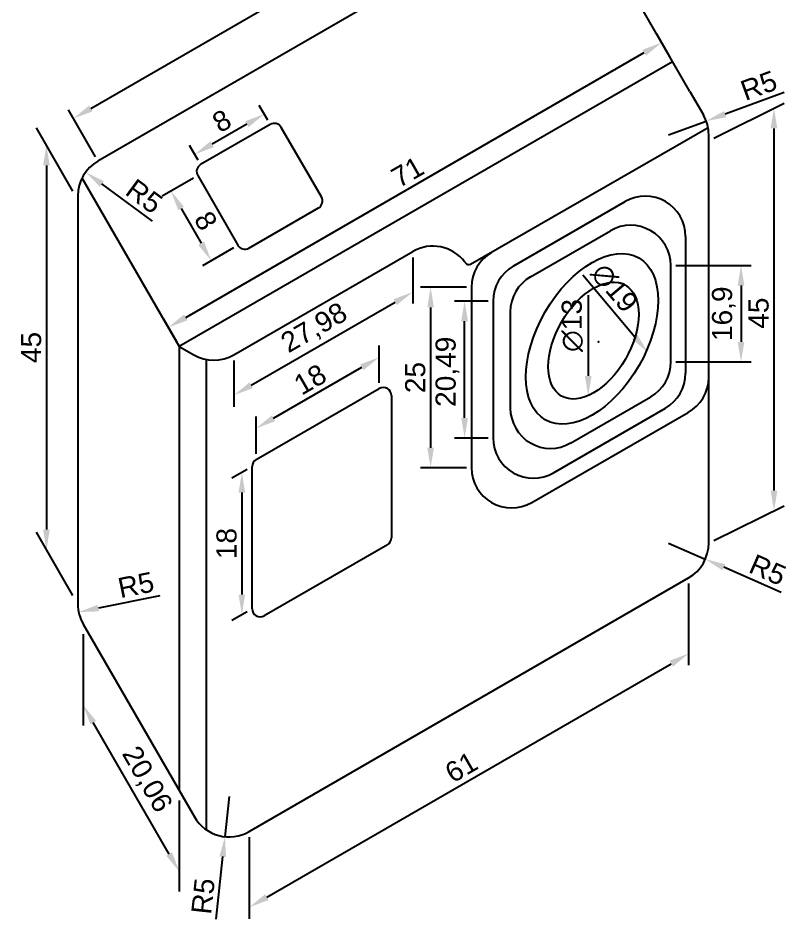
# Model space of a CAD drawing. Header units: millimetres. Extents: x 2170 to 2325, y 1655 to 1882.
# Drawn here: x 2229 to 2324.8, y 1654.5 to 1766.6 of the extents above; entities that cross this region are included whole.
import ezdxf

# ---------------------------------------------------------------- set-up
doc = ezdxf.new("R2010")
doc.units = ezdxf.units.MM
doc.styles.get("Standard").update_dxf_attribs({"font": 'arial.ttf'})
doc.dimstyles.new('ISO-25', dxfattribs={"dimtxt": 2.5, "dimasz": 2.5, "dimexe": 1.25, "dimexo": 0.625, "dimtad": 1, "dimtxsty": 'Standard', "dimcen": 2.5, "dimadec": 0, "dimazin": 0, "dimtfac": 1, "dimtmove": 0, "dimatfit": 3, "dimfxl": 1, "dimarcsym": 0})

# ---------------------------------------------------------------- blocks, each defined once
blk = doc.blocks.new('*D71')
at = {"color": 0, "lineweight": -2, "transparency": 16777216}
for p, q in [((2293.32, 1780.91), (2289.95, 1786.75)), ((2238.08, 1755.36), (2288.41, 1784.42)), ((2238.66, 1749.35), (2235.29, 1755.2))]:
    blk.add_line(p, q, dxfattribs=at)
at = {"color": 0, "transparency": 16777216}
for points in [[(2288.2, 1784.78), (2288.62, 1784.06), (2290.57, 1785.67)], [(2237.87, 1755.72), (2238.29, 1755), (2235.91, 1754.11)]]:
    blk.add_solid(points, dxfattribs=at)
at = {"layer": 'Defpoints', "color": 0, "transparency": 16777216}
for p in [(2290.57, 1785.67), (2293.63, 1780.37, -7470.32), (2238.97, 1748.81, -7470.32)]:
    blk.add_point(p, dxfattribs=at)
at = {"color": 0, "transparency": 16777216, "insert": (2262.29, 1771.54), "char_height": 2.5, "attachment_point": 5, "rotation": 30}
blk.add_mtext('61', dxfattribs=at)
blk = doc.blocks.new('*D108')
at = {"color": 0, "lineweight": -2, "transparency": 16777216}
for p, q in [((2310.15, 1761.76), (2308.49, 1764.64)), ((2249.9, 1729.38), (2306.95, 1762.31)), ((2248.77, 1726.32), (2247.11, 1729.21))]:
    blk.add_line(p, q, dxfattribs=at)
at = {"color": 0, "transparency": 16777216}
for points in [[(2306.74, 1762.67), (2307.15, 1761.95), (2309.11, 1763.56)], [(2249.69, 1729.74), (2250.11, 1729.01), (2247.73, 1728.13)]]:
    blk.add_solid(points, dxfattribs=at)
at = {"layer": 'Defpoints', "color": 0, "transparency": 16777216}
for p in [(2309.11, 1763.56), (2310.46, 1761.22, -7470.32), (2249.09, 1725.78, -7470.32)]:
    blk.add_point(p, dxfattribs=at)
at = {"color": 0, "transparency": 16777216, "insert": (2277.48, 1747.47), "char_height": 2.5, "attachment_point": 5, "rotation": 30}
blk.add_mtext('71', dxfattribs=at)
blk = doc.blocks.new('*D109')
at = {"color": 0, "lineweight": -2, "transparency": 16777216}
for p, q in [((2235.85, 1745.09), (2231.31, 1752.94)), ((2232.56, 1748.28), (2232.56, 1702.98)), ((2235.85, 1694.79), (2231.31, 1702.65))]:
    blk.add_line(p, q, dxfattribs=at)
at = {"color": 0, "transparency": 16777216}
for points in [[(2232.15, 1748.28), (2232.98, 1748.28), (2232.56, 1750.78)], [(2232.15, 1702.98), (2232.98, 1702.98), (2232.56, 1700.48)]]:
    blk.add_solid(points, dxfattribs=at)
at = {"layer": 'Defpoints', "color": 0, "transparency": 16777216}
for p in [(2236.47, 1744, -7470.32), (2232.56, 1700.48), (2236.47, 1693.71, -7470.32)]:
    blk.add_point(p, dxfattribs=at)
at = {"color": 0, "transparency": 16777216, "insert": (2230.67, 1725.63), "char_height": 2.5, "attachment_point": 5, "rotation": 90}
blk.add_mtext('45', dxfattribs=at)
blk = doc.blocks.new('*D110')
at = {"color": 0, "lineweight": -2, "transparency": 16777216}
for p, q in [((2237.14, 1689.96), (2237.14, 1678.63)), ((2247.84, 1662.61), (2238.39, 1678.97)), ((2249.09, 1669.28), (2249.09, 1657.95))]:
    blk.add_line(p, q, dxfattribs=at)
at = {"color": 0, "transparency": 16777216}
for points in [[(2238.76, 1679.17), (2238.03, 1678.76), (2237.14, 1681.13)], [(2248.2, 1662.82), (2247.47, 1662.41), (2249.09, 1660.45)]]:
    blk.add_solid(points, dxfattribs=at)
at = {"layer": 'Defpoints', "color": 0, "transparency": 16777216}
for p in [(2237.14, 1691.21, -7470.32), (2237.14, 1681.13), (2249.09, 1670.53, -7470.32)]:
    blk.add_point(p, dxfattribs=at)
at = {"color": 0, "transparency": 16777216, "insert": (2244.96, 1671.85), "char_height": 2.5, "attachment_point": 5, "rotation": 300}
blk.add_mtext('20,06', dxfattribs=at)
blk = doc.blocks.new('*D114')
at = {"color": 0, "lineweight": -2, "transparency": 16777216}
for p, q in [((2260.09, 1753.92), (2259.04, 1755.75)), ((2257.5, 1753.41), (2253.17, 1750.91)), ((2251.43, 1748.92), (2250.38, 1750.75))]:
    blk.add_line(p, q, dxfattribs=at)
at = {"color": 0, "transparency": 16777216}
for points in [[(2257.29, 1753.78), (2257.71, 1753.05), (2259.67, 1754.66)], [(2252.96, 1751.28), (2253.38, 1750.55), (2251.01, 1749.66)]]:
    blk.add_solid(points, dxfattribs=at)
at = {"layer": 'Defpoints', "color": 0, "transparency": 16777216}
for p in [(2260.41, 1753.38, -7470.32), (2251.01, 1749.66), (2251.75, 1748.38, -7470.32)]:
    blk.add_point(p, dxfattribs=at)
at = {"color": 0, "transparency": 16777216, "insert": (2254.38, 1753.81), "char_height": 2.5, "attachment_point": 5, "rotation": 30}
blk.add_mtext('8', dxfattribs=at)
blk = doc.blocks.new('*D67')
at = {"color": 0, "lineweight": -2, "transparency": 16777216}
for p, q in [((2250.84, 1746.7), (2246.98, 1744.47)), ((2249.31, 1742.93), (2251.81, 1738.6)), ((2255.84, 1738.04), (2251.98, 1735.81))]:
    blk.add_line(p, q, dxfattribs=at)
at = {"color": 0, "transparency": 16777216}
for points in [[(2249.67, 1743.14), (2248.95, 1742.72), (2248.06, 1745.1)], [(2252.17, 1738.81), (2251.45, 1738.39), (2253.06, 1736.44)]]:
    blk.add_solid(points, dxfattribs=at)
at = {"layer": 'Defpoints', "color": 0, "transparency": 16777216}
for p in [(2251.38, 1747.01, -7470.32), (2256.38, 1738.35, -7470.32), (2253.06, 1736.44)]:
    blk.add_point(p, dxfattribs=at)
at = {"color": 0, "transparency": 16777216, "insert": (2252.39, 1741.39), "char_height": 2.5, "attachment_point": 5, "rotation": 300}
blk.add_mtext('8', dxfattribs=at)
blk = doc.blocks.new('*D115')
at = {"color": 0, "lineweight": -2, "transparency": 16777216}
for p, q in [((2273.98, 1721.25), (2273.98, 1725.87)), ((2260.83, 1716.83), (2271.82, 1723.18)), ((2258.66, 1712.4), (2258.66, 1717.03))]:
    blk.add_line(p, q, dxfattribs=at)
at = {"color": 0, "transparency": 16777216}
for points in [[(2271.61, 1723.54), (2272.02, 1722.82), (2273.98, 1724.43)], [(2260.62, 1717.19), (2261.03, 1716.47), (2258.66, 1715.58)]]:
    blk.add_solid(points, dxfattribs=at)
at = {"layer": 'Defpoints', "color": 0, "transparency": 16777216}
for p in [(2273.98, 1724.43), (2273.98, 1720.53, -7470.32), (2258.66, 1711.68, -7470.32)]:
    blk.add_point(p, dxfattribs=at)
at = {"color": 0, "transparency": 16777216, "insert": (2265.37, 1721.65), "char_height": 2.5, "attachment_point": 5, "rotation": 30}
blk.add_mtext('18', dxfattribs=at)
blk = doc.blocks.new('*D116')
at = {"color": 0, "lineweight": -2, "transparency": 16777216}
for p, q in [((2257.54, 1710.46), (2255.63, 1709.38)), ((2256.88, 1707.59), (2256.88, 1694.9)), ((2257.54, 1692.77), (2255.63, 1691.69))]:
    blk.add_line(p, q, dxfattribs=at)
at = {"color": 0, "transparency": 16777216}
for points in [[(2256.46, 1707.59), (2257.29, 1707.59), (2256.88, 1710.09)], [(2256.46, 1694.9), (2257.29, 1694.9), (2256.88, 1692.4)]]:
    blk.add_solid(points, dxfattribs=at)
at = {"layer": 'Defpoints', "color": 0, "transparency": 16777216}
for p in [(2258.16, 1710.81, -7470.32), (2256.88, 1692.4), (2258.16, 1693.12, -7470.32)]:
    blk.add_point(p, dxfattribs=at)
at = {"color": 0, "transparency": 16777216, "insert": (2254.98, 1701.24), "char_height": 2.5, "attachment_point": 5, "rotation": 90}
blk.add_mtext('18', dxfattribs=at)
blk = doc.blocks.new('*D117')
at = {"color": 0, "lineweight": -2, "transparency": 16777216}
for p, q in [((2315.59, 1751.68), (2324.33, 1756.01)), ((2323.08, 1752.89), (2323.08, 1707.83)), ((2315.59, 1701.62), (2324.33, 1705.95))]:
    blk.add_line(p, q, dxfattribs=at)
at = {"color": 0, "transparency": 16777216}
for points in [[(2322.66, 1752.89), (2323.5, 1752.89), (2323.08, 1755.39)], [(2322.66, 1707.83), (2323.5, 1707.83), (2323.08, 1705.33)]]:
    blk.add_solid(points, dxfattribs=at)
at = {"layer": 'Defpoints', "color": 0, "transparency": 16777216}
for p in [(2314.96, 1751.37, -7470.32), (2323.08, 1705.33), (2314.96, 1701.31, -7470.32)]:
    blk.add_point(p, dxfattribs=at)
at = {"color": 0, "transparency": 16777216, "insert": (2321.18, 1729.9), "char_height": 2.5, "attachment_point": 5, "rotation": 90}
blk.add_mtext('45', dxfattribs=at)
blk = doc.blocks.new('*D118')
at = {"color": 0, "lineweight": -2, "transparency": 16777216}
for p, q in [((2312.46, 1696.26), (2312.46, 1686.11)), ((2259.97, 1657.25), (2310.3, 1686.3)), ((2257.8, 1664.7), (2257.8, 1654.55))]:
    blk.add_line(p, q, dxfattribs=at)
at = {"color": 0, "transparency": 16777216}
for points in [[(2310.09, 1686.67), (2310.51, 1685.94), (2312.46, 1687.55)], [(2259.76, 1657.61), (2260.18, 1656.89), (2257.8, 1656)]]:
    blk.add_solid(points, dxfattribs=at)
at = {"layer": 'Defpoints', "color": 0, "transparency": 16777216}
for p in [(2312.46, 1696.98, -7470.32), (2312.46, 1687.55), (2257.8, 1665.43, -7470.32)]:
    blk.add_point(p, dxfattribs=at)
at = {"color": 0, "transparency": 16777216, "insert": (2284.18, 1673.42), "char_height": 2.5, "attachment_point": 5, "rotation": 30}
blk.add_mtext('61', dxfattribs=at)
blk = doc.blocks.new('*D68')
at = {"color": 0, "lineweight": -2, "transparency": 16777216}
for p, q in [((2278.13, 1736.84), (2278.13, 1731.09)), ((2258.05, 1720.94), (2275.96, 1731.28)), ((2255.88, 1724), (2255.88, 1718.25))]:
    blk.add_line(p, q, dxfattribs=at)
at = {"color": 0, "transparency": 16777216}
for points in [[(2275.76, 1731.64), (2276.17, 1730.92), (2278.13, 1732.53)], [(2257.84, 1721.3), (2258.26, 1720.58), (2255.88, 1719.69)]]:
    blk.add_solid(points, dxfattribs=at)
at = {"layer": 'Defpoints', "color": 0, "transparency": 16777216}
for p in [(2278.13, 1737.57, -7470.32), (2278.13, 1732.53), (2255.88, 1724.72, -7470.32)]:
    blk.add_point(p, dxfattribs=at)
at = {"color": 0, "transparency": 16777216, "insert": (2265.94, 1727.95), "char_height": 2.5, "attachment_point": 5, "rotation": 30}
blk.add_mtext('27,98', dxfattribs=at)
blk = doc.blocks.new('*D120')
at = {"color": 0, "lineweight": -2, "transparency": 16777216}
for p, q in [((2284.81, 1733.12), (2279.11, 1733.12)), ((2280.36, 1730.62), (2280.36, 1713.17)), ((2284.81, 1710.67), (2279.11, 1710.67))]:
    blk.add_line(p, q, dxfattribs=at)
at = {"color": 0, "transparency": 16777216}
for points in [[(2279.95, 1730.62), (2280.78, 1730.62), (2280.36, 1733.12)], [(2279.95, 1713.17), (2280.78, 1713.17), (2280.36, 1710.67)]]:
    blk.add_solid(points, dxfattribs=at)
at = {"layer": 'Defpoints', "color": 0, "transparency": 16777216}
for p in [(2285.44, 1733.12, -7470.32), (2280.36, 1710.67), (2285.44, 1710.67, -7470.32)]:
    blk.add_point(p, dxfattribs=at)
at = {"color": 0, "transparency": 16777216, "insert": (2278.46, 1721.89), "char_height": 2.5, "attachment_point": 5, "rotation": 90}
blk.add_mtext('25', dxfattribs=at)
blk = doc.blocks.new('*D121')
at = {"color": 0, "lineweight": -2, "transparency": 16777216}
for p, q in [((2287.52, 1731.4), (2283.34, 1731.4)), ((2284.59, 1716.87), (2284.59, 1728.9)), ((2287.52, 1714.37), (2283.34, 1714.37))]:
    blk.add_line(p, q, dxfattribs=at)
at = {"color": 0, "transparency": 16777216}
for points in [[(2284.17, 1728.9), (2285.01, 1728.9), (2284.59, 1731.4)], [(2284.17, 1716.87), (2285.01, 1716.87), (2284.59, 1714.37)]]:
    blk.add_solid(points, dxfattribs=at)
at = {"layer": 'Defpoints', "color": 0, "transparency": 16777216}
for p in [(2284.59, 1731.4), (2288.15, 1731.4, -7470.32), (2288.15, 1714.37, -7470.32)]:
    blk.add_point(p, dxfattribs=at)
at = {"color": 0, "transparency": 16777216, "insert": (2282.46, 1722.61), "char_height": 2.5, "attachment_point": 5, "rotation": 90}
blk.add_mtext('20,49', dxfattribs=at)
blk = doc.blocks.new('*D122')
at = {"color": 0, "lineweight": -2, "transparency": 16777216}
for p, q in [((2310.87, 1735.83), (2320.23, 1735.83)), ((2318.98, 1733.33), (2318.98, 1726.33)), ((2310.87, 1723.83), (2320.23, 1723.83))]:
    blk.add_line(p, q, dxfattribs=at)
at = {"color": 0, "transparency": 16777216}
for points in [[(2318.56, 1733.33), (2319.4, 1733.33), (2318.98, 1735.83)], [(2318.56, 1726.33), (2319.4, 1726.33), (2318.98, 1723.83)]]:
    blk.add_solid(points, dxfattribs=at)
at = {"layer": 'Defpoints', "color": 0, "transparency": 16777216}
for p in [(2310.24, 1735.83, -7470.32), (2310.24, 1723.83, -7470.32), (2318.98, 1723.83)]:
    blk.add_point(p, dxfattribs=at)
at = {"color": 0, "transparency": 16777216, "insert": (2316.85, 1729.83), "char_height": 2.5, "attachment_point": 5, "rotation": 90}
blk.add_mtext('16,9', dxfattribs=at)
blk = doc.blocks.new('*D69')
at = {"color": 0, "lineweight": -2, "transparency": 16777216}
blk.add_line((2299.97, 1732.15), (2299.97, 1722.1), dxfattribs=at)
at = {"color": 0, "transparency": 16777216}
blk.add_solid([(2299.55, 1722.1), (2300.39, 1722.1), (2299.97, 1719.6)], dxfattribs=at)
at = {"layer": 'Defpoints', "color": 0, "transparency": 16777216}
for p in [(2299.97, 1732.6), (2299.97, 1719.6)]:
    blk.add_point(p, dxfattribs=at)
at = {"color": 0, "transparency": 16777216, "insert": (2298, 1728.37), "char_height": 2.5, "attachment_point": 5, "rotation": 90}
blk.add_mtext('∅13', dxfattribs=at)
blk = doc.blocks.new('*D70')
at = {"color": 0, "lineweight": -2, "transparency": 16777216}
blk.add_line((2299.29, 1734.65), (2305.76, 1726.96), dxfattribs=at)
at = {"color": 0, "transparency": 16777216}
blk.add_solid([(2306.08, 1727.22), (2305.44, 1726.69), (2307.37, 1725.04)], dxfattribs=at)
at = {"layer": 'Defpoints', "color": 0, "transparency": 16777216}
for p in [(2295.14, 1739.58), (2307.37, 1725.04)]:
    blk.add_point(p, dxfattribs=at)
at = {"color": 0, "transparency": 16777216, "insert": (2303.23, 1733.03), "char_height": 2.5, "attachment_point": 5, "rotation": 310.0813}
blk.add_mtext('∅19', dxfattribs=at)
blk = doc.blocks.new('*D126')
at = {"color": 0, "lineweight": -2, "transparency": 16777216}
blk.add_line((2245.74, 1741.34), (2239.46, 1745.97), dxfattribs=at)
at = {"color": 0, "transparency": 16777216}
blk.add_solid([(2239.71, 1746.3), (2239.22, 1745.63), (2237.45, 1747.45)], dxfattribs=at)
at = {"layer": 'Defpoints', "color": 0, "transparency": 16777216}
for p in [(2237.45, 1747.45, -7470.32), (2241.47, 1744.48, -7470.32)]:
    blk.add_point(p, dxfattribs=at)
at = {"color": 0, "transparency": 16777216, "insert": (2244.73, 1744.44), "char_height": 2.5, "attachment_point": 5, "rotation": 323.5974}
blk.add_mtext('R5', dxfattribs=at)
blk = doc.blocks.new('*D128')
at = {"color": 0, "lineweight": -2, "transparency": 16777216}
for p, q in [((2324.33, 1757.34), (2317.01, 1754.66)), ((2309.96, 1752.09), (2314.66, 1753.8))]:
    blk.add_line(p, q, dxfattribs=at)
at = {"color": 0, "transparency": 16777216}
blk.add_solid([(2316.86, 1755.05), (2317.15, 1754.27), (2314.66, 1753.8)], dxfattribs=at)
at = {"layer": 'Defpoints', "color": 0, "transparency": 16777216}
for p in [(2314.66, 1753.8, -7470.32), (2309.96, 1752.09, -7470.32)]:
    blk.add_point(p, dxfattribs=at)
at = {"color": 0, "transparency": 16777216, "insert": (2321.19, 1758.21), "char_height": 2.5, "attachment_point": 5, "rotation": 20.0759}
blk.add_mtext('R5', dxfattribs=at)
blk = doc.blocks.new('*D129')
at = {"color": 0, "lineweight": -2, "transparency": 16777216}
blk.add_line((2246.67, 1694.76), (2239.02, 1693.22), dxfattribs=at)
at = {"color": 0, "transparency": 16777216}
blk.add_solid([(2238.94, 1693.62), (2239.11, 1692.81), (2236.57, 1692.72)], dxfattribs=at)
at = {"layer": 'Defpoints', "color": 0, "transparency": 16777216}
for p in [(2241.47, 1693.71, -7470.32), (2236.57, 1692.72, -7470.32)]:
    blk.add_point(p, dxfattribs=at)
at = {"color": 0, "transparency": 16777216, "insert": (2243.7, 1696.09), "char_height": 2.5, "attachment_point": 5, "rotation": 11.4011}
blk.add_mtext('R5', dxfattribs=at)
blk = doc.blocks.new('*D130')
at = {"color": 0, "lineweight": -2, "transparency": 16777216}
for p, q in [((2255.3, 1669.76), (2254.77, 1664.78)), ((2253.66, 1654.54), (2254.5, 1662.3))]:
    blk.add_line(p, q, dxfattribs=at)
at = {"color": 0, "transparency": 16777216}
blk.add_solid([(2254.09, 1662.34), (2254.91, 1662.25), (2254.77, 1664.78)], dxfattribs=at)
at = {"layer": 'Defpoints', "color": 0, "transparency": 16777216}
for p in [(2255.3, 1669.76, -7470.32), (2254.77, 1664.78, -7470.32)]:
    blk.add_point(p, dxfattribs=at)
at = {"color": 0, "transparency": 16777216, "insert": (2252.06, 1657.38), "char_height": 2.5, "attachment_point": 5, "rotation": 83.8415}
blk.add_mtext('R5', dxfattribs=at)
blk = doc.blocks.new('*D131')
at = {"color": 0, "lineweight": -2, "transparency": 16777216}
for p, q in [((2309.96, 1701.31), (2314.54, 1699.3)), ((2323.97, 1695.16), (2316.83, 1698.3))]:
    blk.add_line(p, q, dxfattribs=at)
at = {"color": 0, "transparency": 16777216}
blk.add_solid([(2317, 1698.68), (2316.66, 1697.91), (2314.54, 1699.3)], dxfattribs=at)
at = {"layer": 'Defpoints', "color": 0, "transparency": 16777216}
for p in [(2309.96, 1701.31, -7470.32), (2314.54, 1699.3, -7470.32)]:
    blk.add_point(p, dxfattribs=at)
at = {"color": 0, "transparency": 16777216, "insert": (2322.31, 1697.96), "char_height": 2.5, "attachment_point": 5, "rotation": 336.2893}
blk.add_mtext('R5', dxfattribs=at)

msp = doc.modelspace()

# ---------------------------------------------------------------- linework, layer by layer
for p, q in [((2293.633, 1780.37, -7470.322), (2238.975, 1748.813, -7470.322)), ((2312.619, 1757.484, -7470.322), (2300.463, 1778.54, -7470.322)), ((2249.085, 1725.783, -7470.322), (2310.463, 1761.219, -7470.322)), ((2312.619, 1757.484, -7470.322), (2314.293, 1754.585, -7470.322)), ((2260.407, 1753.38, -7470.322), (2251.747, 1748.38, -7470.322)), ((2266.773, 1744.354, -7470.322), (2261.773, 1753.014, -7470.322)), ((2310.782, 1750.65, -7470.322), (2314.876, 1753.013, -7470.322)), ((2314.963, 1701.312, -7470.322), (2314.963, 1752.085, -7470.322)), ((2285.344, 1736.018, -7470.322), (2310.782, 1750.65, -7470.322)), ((2249.084, 1725.783, -7470.322), (2237.01, 1746.696, -7470.322)), ((2251.381, 1747.014, -7470.322), (2256.381, 1738.354, -7470.322)), ((2236.475, 1744.483, -7470.322), (2236.475, 1693.71, -7470.322)), ((2257.747, 1737.988, -7470.322), (2266.407, 1742.988, -7470.322)), ((2290.646, 1735.735, -7470.322), (2304.584, 1743.782, -7470.322)), ((2292.776, 1734.407, -7470.322), (2302.743, 1740.161, -7470.322)), ((2312.084, 1739.452, -7470.322), (2312.084, 1722.422, -7470.322)), ((2299.562, 1738.329, -7470.322), (2299.562, 1738.329, -7470.322)), ((2255.884, 1724.722, -7470.322), (2278.13, 1737.566, -7470.322)), ((2284.614, 1736.256, -7470.322), (2284.695, 1736.149, -7470.322)), ((2310.243, 1723.835, -7470.322), (2310.243, 1735.831, -7470.322)), ((2285.44, 1733.123, -7470.322), (2285.44, 1710.667, -7470.322)), ((2288.146, 1731.404, -7470.322), (2288.146, 1714.375, -7470.322)), ((2290.277, 1730.081, -7470.322), (2290.277, 1718.085, -7470.322)), ((2249.074, 1725.767, -7470.322), (2250.884, 1724.722, -7470.322)), ((2249.085, 1725.783, -7470.322), (2249.085, 1670.528, -7470.322)), ((2252.492, 1665.622, -7470.322), (2252.492, 1724.132, -7470.322)), ((2258.66, 1711.68, -7470.322), (2273.981, 1720.525, -7470.322)), ((2275.481, 1719.659, -7470.322), (2275.481, 1701.969, -7470.322)), ((2297.77, 1713.747, -7470.322), (2307.743, 1719.505, -7470.322)), ((2295.646, 1710.045, -7470.322), (2309.584, 1718.092, -7470.322)), ((2292.94, 1706.337, -7470.322), (2312.388, 1717.566, -7470.322)), ((2300.327, 1715.223, -7470.322), (2300.327, 1715.227, -7470.322)), ((2300.327, 1712.727, -7470.322), (2300.327, 1712.747, -7470.322)), ((2258.16, 1693.123, -7470.322), (2258.16, 1710.814, -7470.322)), ((2274.981, 1701.103, -7470.322), (2259.66, 1692.257, -7470.322)), ((2257.805, 1665.425, -7470.322), (2312.463, 1696.982, -7470.322)), ((2237.145, 1691.21, -7470.322), (2250.975, 1667.255, -7470.322))]:
    msp.add_line(p, q)
for centre, radius, start, end in [((2309.963, 1752.085, -7470.322), 5, 0, 30), ((2260.907, 1752.514, -7470.322), 1, 30, 120), ((2241.475, 1744.483, -7470.322), 5, 120, 180), ((2252.247, 1747.514, -7470.322), 1, 120, 210), ((2265.907, 1743.854, -7470.322), 1, 300, 30), ((2307.084, 1739.452, -7470.322), 5, 0, 120), ((2305.243, 1735.831, -7470.322), 5, 0, 120), ((2257.247, 1738.854, -7470.322), 1, 210, 300), ((2280.63, 1733.236, -7470.322), 5, 37.16377, 120), ((2290.44, 1733.123, -7470.322), 5, 120, 180), ((2285.094, 1736.451, -7470.322), 0.5, 217.16377, 300), ((2293.146, 1731.404, -7470.322), 5, 120, 180), ((2295.277, 1730.081, -7470.322), 5, 120, 180), ((2253.384, 1729.052, -7470.322), 5, 240, 300), ((2305.243, 1723.835, -7470.322), 5, 300, 0), ((2307.084, 1722.422, -7470.322), 5, 300, 0), ((2310.024, 1721.901, -7470.322), 4.938, 298.59697, 359.99792), ((2274.481, 1719.659, -7470.322), 1, 0, 120), ((2295.277, 1718.085, -7470.322), 5, 180, 300), ((2293.146, 1714.375, -7470.322), 5, 180, 300), ((2259.16, 1710.814, -7470.322), 1, 120, 180), ((2290.44, 1710.667, -7470.322), 5, 180, 300), ((2274.481, 1701.969, -7470.322), 1, 300, 0), ((2309.963, 1701.312, -7470.322), 5, 300, 0), ((2241.475, 1693.71, -7470.322), 5, 180, 210), ((2259.16, 1693.123, -7470.322), 1, 180, 300), ((2255.305, 1669.755, -7470.322), 5, 210, 300)]:
    msp.add_arc(centre, radius, start, end)
for centre, major_axis in [((2300.447, 1726.71, -7470.322), (-5.818, -10.076)), ((2300.632, 1726.492, -7470.322), (-3.98, -6.894))]:
    msp.add_ellipse(centre, major_axis=major_axis, ratio=0.5773503)
msp.add_point((2301.26, 1726.324))

# ---------------------------------------------------------------- dimensions: what is measured, and where the dimension line sits
for p1, p2, distance, text, picture, middle in [((2238.975, 1748.813, -7470.322), (2293.633, 1780.37, -7470.322), 6.12, '61', '*D71', (2262.293, 1771.539)), ((2249.085, 1725.783, -7470.322), (2310.463, 1761.219, -7470.322), 2.705, '71', '*D108', (2277.482, 1747.472)), ((2260.407, 1753.38, -7470.322), (2251.747, 1748.38, -7470.322), -1.483, '8', '*D114', (2254.385, 1753.811)), ((2236.475, 1744.003, -7470.322), (2236.475, 1693.71, -7470.322), -3.911, '45', '*D109', (2230.667, 1725.631)), ((2255.884, 1724.722, -7470.322), (2278.13, 1737.566, -7470.322), -4.359, '27,98', '*D68', (2265.943, 1727.953)), ((2258.66, 1711.68, -7470.322), (2273.981, 1720.525, -7470.322), 3.381, '18', '*D115', (2265.37, 1721.653)), ((2258.16, 1710.814, -7470.322), (2258.16, 1693.123, -7470.322), -1.283, '18', '*D116', (2254.976, 1701.241)), ((2257.805, 1665.425, -7470.322), (2312.463, 1696.982, -7470.322), -8.164, '61', '*D118', (2284.183, 1673.423)), ((2249.085, 1670.528, -7470.322), (2237.145, 1691.21, -7470.322), 5.039, '20,06', '*D110', (2244.957, 1671.854))]:
    dim = msp.add_aligned_dim(p1=p1, p2=p2, distance=distance, text=text, dimstyle='ISO-25')
    dim.commit()
    dim.dimension.update_dxf_attribs({"geometry": picture, "text_midpoint": middle})
for center, mpoint, picture, middle in [((2309.963, 1752.085, -7470.322), (2314.659, 1753.802, -7470.322), '*D128', (2321.193, 1758.209)), ((2309.963, 1701.312, -7470.322), (2314.541, 1699.301, -7470.322), '*D131', (2322.307, 1697.961)), ((2255.305, 1669.755, -7470.322), (2254.769, 1664.784, -7470.322), '*D130', (2252.063, 1657.382))]:
    dim = msp.add_radius_dim(center=center, mpoint=mpoint, dimstyle='ISO-25')
    dim.commit()
    dim.dimension.update_dxf_attribs({"geometry": picture, "text_midpoint": middle})
for base, p1, p2, angle, text, picture, middle in [((2323.078, 1705.328), (2314.963, 1751.372, -7470.322), (2314.963, 1701.312, -7470.322), 270, '45', '*D117', (2323.078, 1729.898)), ((2253.058, 1736.435), (2251.381, 1747.014, -7470.322), (2256.381, 1738.354, -7470.322), 300, '8', '*D67', (2250.744, 1740.444)), ((2318.979, 1723.835), (2310.243, 1735.831, -7470.322), (2310.243, 1723.835, -7470.322), 270, '16,9', '*D122', (2318.979, 1729.833)), ((2280.365, 1710.667), (2285.44, 1733.123, -7470.322), (2285.44, 1710.667, -7470.322), 270, '25', '*D120', (2280.365, 1721.895)), ((2284.591, 1731.404), (2288.146, 1714.375, -7470.322), (2288.146, 1731.404, -7470.322), 90, '20,49', '*D121', (2284.591, 1722.609))]:
    dim = msp.add_linear_dim(base=base, p1=p1, p2=p2, angle=angle, text=text, dimstyle='ISO-25')
    dim.commit()
    dim.dimension.update_dxf_attribs({"geometry": picture, "text_midpoint": middle, "dimtype": 161})
for center, mpoint, picture, middle in [((2241.475, 1744.483, -7470.322), (2237.45, 1747.45, -7470.322), '*D126', (2243.608, 1742.91)), ((2241.475, 1693.71, -7470.322), (2236.573, 1692.721, -7470.322), '*D129', (2244.073, 1694.234))]:
    dim = msp.add_radius_dim(center=center, mpoint=mpoint, dimstyle='ISO-25')
    dim.commit()
    dim.dimension.update_dxf_attribs({"geometry": picture, "text_midpoint": middle, "dimtype": 164})
for p1, p2, picture, middle in [((2295.138, 1739.58, -7470.322), (2307.371, 1725.042, -7470.322), '*D70', (2301.719, 1731.759, -7470.322)), ((2299.969, 1732.598, -7470.322), (2299.969, 1719.598, -7470.322), '*D69', (2299.969, 1728.373, -7470.322))]:
    dim = msp.add_diameter_dim_2p(p1=p1, p2=p2, dimstyle='ISO-25')
    dim.commit()
    dim.dimension.update_dxf_attribs({"geometry": picture, "text_midpoint": middle, "dimtype": 163})

doc.saveas('drawing.dxf')
